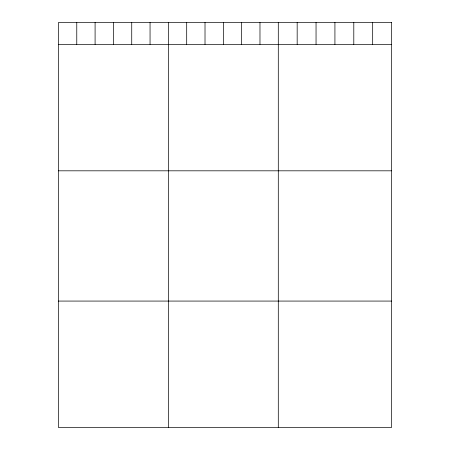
<?xml version="1.0" encoding="UTF-8"?>
<svg xmlns="http://www.w3.org/2000/svg" width="450" height="450" viewBox="0 0 450 450"><rect width="100%" height="100%" fill="white"/><g stroke="black" fill="none" stroke-linecap="round" stroke-linejoin="round"><path stroke-width="0.67" d="M58.455 44.381L391.545 44.381M58.455 170.814L391.545 170.814M58.455 301.072L391.545 301.072M372.673 22.5L372.673 44.381M353.796 22.5L353.796 44.381M334.924 22.5L334.924 44.381M316.046 22.5L316.046 44.381M297.169 22.5L297.169 44.381M278.297 22.5L278.297 427.5M259.976 22.5L259.976 44.381M241.656 22.5L241.656 44.381M223.335 22.5L223.335 44.381M205.014 22.5L205.014 44.381M186.694 22.5L186.694 44.381M168.373 22.5L168.373 427.5M150.053 22.5L150.053 44.381M131.732 22.5L131.732 44.381M113.411 22.5L113.411 44.381M95.091 22.5L95.091 44.381M76.77 22.5L76.77 44.381M391.545 22.5L58.455 22.5L58.455 427.5L391.545 427.5L391.545 22.5"/></g></svg>
